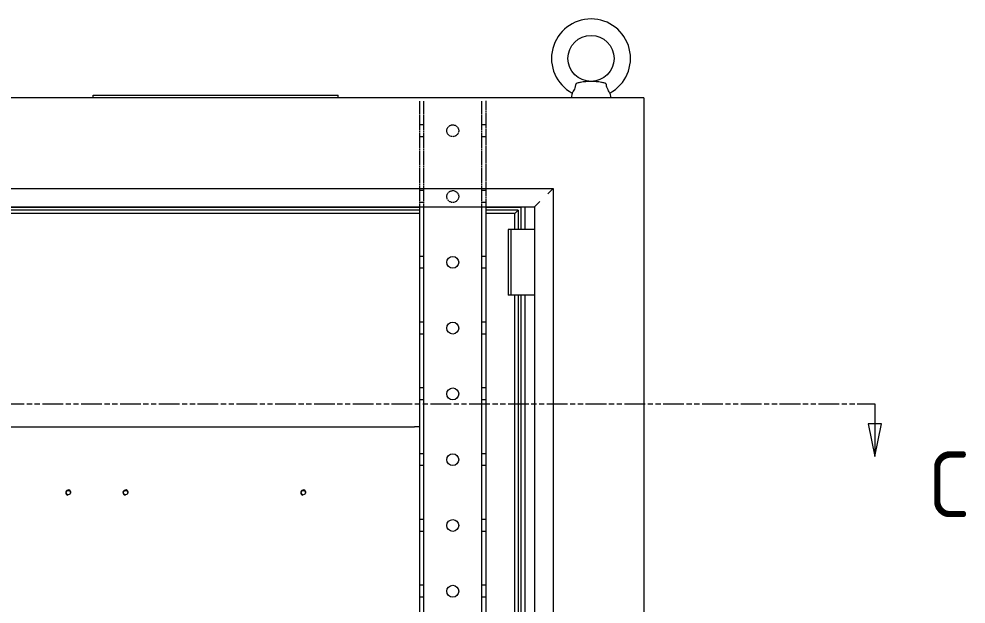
# Model space of a CAD drawing. Header units: millimetres. Extents: x 0 to 5940, y 0 to 4200.
# Drawn here: x 2119 to 2838, y 1986 to 2431 of the extents above; entities that cross this region are included whole.
import ezdxf

# ---------------------------------------------------------------- set-up
doc = ezdxf.new("R2010")
doc.units = ezdxf.units.MM
doc.header["$LTSCALE"] = 10
for name, pattern in [('CHAIN', [0.3543, 0.2362, -0.0295, 0.0591, -0.0295]), ('DASHED', [0.2067, 0.1654, -0.0413]), ('DOUBLE_DASH_CHAIN', [1.2403, 0.6614, -0.0827, 0.1654, -0.0827, 0.1654, -0.0827])]:
    doc.linetypes.add(name, pattern=pattern)
for name, color, linetype, lineweight, true_color in [('가려진 것(ISO)', 2, 'DASHED', 5, 0xffff00), ('가시적인 것(ISO)', 3, 'Continuous', 5, 0x00ff00), ('가시적인 좁은 것(ISO)', 3, 'Continuous', 5, 0x00ff00)]:
    doc.layers.add(name, color=color, linetype=linetype, lineweight=lineweight, true_color=true_color)
doc.layers.add('단면선(ISO)', color=7, linetype='CHAIN', lineweight=5)
doc.styles.add('부품번호텍스트_PSTEK_POSCO', font='isocp.shx')

# ---------------------------------------------------------------- blocks, each defined once
blk = doc.blocks.new('2dTransSection2')
at = {"layer": '단면선(ISO)', "linetype": 'DOUBLE_DASH_CHAIN', "ltscale": 0.23761}
blk.add_line((166.516, 213.802), (276.897, 213.802), dxfattribs=at)
at = {"layer": '단면선(ISO)', "linetype": 'Continuous'}
for p, q in [((276.737, 213.802), (276.897, 213.802)), ((276.897, 213.802), (276.897, 212.302)), ((276.397, 212.302), (276.897, 209.802)), ((277.397, 212.302), (276.397, 212.302)), ((276.897, 212.302), (276.897, 209.802)), ((276.897, 209.802), (277.397, 212.302))]:
    blk.add_line(p, q, dxfattribs=at)
at = {"layer": '단면선(ISO)', "linetype": 'Continuous', "flags": 128}
blk.add_lwpolyline([(276.397, 212.302), (276.897, 209.802), (277.397, 212.302), (276.397, 212.302)], dxfattribs=at)
at = {"layer": '단면선(ISO)'}
blk.add_solid([(276.397, 212.302), (276.897, 209.802), (277.397, 212.302), (276.397, 212.302)], dxfattribs=at)
at = {"layer": '단면선(ISO)', "insert": (280.917, 205.195), "char_height": 5, "attachment_point": 7, "style": '부품번호텍스트_PSTEK_POSCO'}
blk.add_mtext('C', dxfattribs=at)

msp = doc.modelspace()

# ---------------------------------------------------------------- linework, layer by layer
at = {"layer": '가려진 것(ISO)', "ltscale": 0.721658}
for p, q in [((2423.362, 2287.838), (2423.362, 2368.388)), ((2426.362, 2287.838), (2426.362, 2368.388)), ((2470.362, 2287.838), (2470.362, 2368.388)), ((2473.362, 2368.388), (2473.362, 2287.838))]:
    msp.add_line(p, q, dxfattribs=at)
at = {"layer": '가려진 것(ISO)', "ltscale": 0.725689}
for p, q in [((2426.362, 2350.188), (2423.362, 2350.188)), ((2473.362, 2350.188), (2470.362, 2350.188)), ((2426.362, 2341.188), (2423.362, 2341.188)), ((2473.362, 2341.188), (2470.362, 2341.188)), ((2426.362, 2300.188), (2423.362, 2300.188)), ((2473.362, 2300.188), (2470.362, 2300.188)), ((2426.362, 2291.188), (2423.362, 2291.188)), ((2473.362, 2291.188), (2470.362, 2291.188)), ((2426.362, 2250.188), (2423.362, 2250.188)), ((2473.362, 2250.188), (2470.362, 2250.188)), ((2426.362, 2241.188), (2423.362, 2241.188)), ((2473.362, 2241.188), (2470.362, 2241.188)), ((2426.362, 2200.188), (2423.362, 2200.188)), ((2473.362, 2200.188), (2470.362, 2200.188)), ((2426.362, 2191.188), (2423.362, 2191.188)), ((2473.362, 2191.188), (2470.362, 2191.188)), ((2426.362, 2150.188), (2423.362, 2150.188)), ((2473.362, 2150.188), (2470.362, 2150.188)), ((2426.362, 2141.188), (2423.362, 2141.188)), ((2473.362, 2141.188), (2470.362, 2141.188)), ((2426.362, 2100.188), (2423.362, 2100.188)), ((2473.362, 2100.188), (2470.362, 2100.188)), ((2426.362, 2091.188), (2423.362, 2091.188)), ((2473.362, 2091.188), (2470.362, 2091.188)), ((2426.362, 2050.188), (2423.362, 2050.188)), ((2473.362, 2050.188), (2470.362, 2050.188)), ((2426.362, 2041.188), (2423.362, 2041.188)), ((2473.362, 2041.188), (2470.362, 2041.188)), ((2426.362, 2000.188), (2423.362, 2000.188)), ((2473.362, 2000.188), (2470.362, 2000.188)), ((2426.362, 1991.188), (2423.362, 1991.188)), ((2473.362, 1991.188), (2470.362, 1991.188))]:
    msp.add_line(p, q, dxfattribs=at)
at = {"layer": '가려진 것(ISO)', "ltscale": 0.719943}
for centre in [(2448.362, 2345.688), (2448.362, 2295.688)]:
    msp.add_circle(centre, 4.5, dxfattribs=at)
at = {"layer": '가시적인 것(ISO)'}
for p, q in [((2539.007, 2374.345), (2538.362, 2370.688)), ((2567.717, 2374.345), (2568.362, 2370.688)), ((2593.362, 2370.688), (1793.362, 2370.688)), ((2175.362, 2370.688), (2175.362, 2372.688)), ((2175.362, 2372.688), (2361.362, 2372.688)), ((2361.362, 2370.688), (2361.362, 2372.688)), ((2593.362, 2370.688), (2593.362, 870.688)), ((1858.212, 2301.838), (2524.512, 2301.838)), ((2520.512, 2297.838), (2524.512, 2301.838)), ((2524.512, 2301.838), (2524.512, 935.538)), ((1872.212, 2287.838), (2510.512, 2287.838)), ((2423.362, 949.538), (2423.362, 2287.838)), ((2426.362, 949.538), (2426.362, 2287.838)), ((2470.362, 949.538), (2470.362, 2287.838)), ((2473.362, 2287.838), (2473.362, 949.538)), ((2500.012, 2287.338), (2500.512, 2287.838)), ((2503.362, 2270.688), (2503.362, 2287.838)), ((2510.512, 2287.838), (2514.512, 2291.838)), ((2510.512, 2287.838), (2510.512, 949.538)), ((2423.362, 2287.338), (1923.362, 2287.338)), ((2423.362, 2285.338), (1923.362, 2285.338)), ((2423.362, 2282.838), (1923.362, 2282.838)), ((2500.012, 2287.338), (2473.362, 2287.338)), ((2498.012, 2285.338), (2473.362, 2285.338)), ((2495.512, 2282.838), (2473.362, 2282.838)), ((2498.012, 2285.338), (2495.512, 2282.838)), ((2495.512, 2270.688), (2495.512, 2282.838)), ((2498.012, 2285.338), (2498.012, 2270.688)), ((2500.012, 2287.338), (2500.012, 2270.688)), ((2490.362, 2270.688), (2490.362, 2220.688)), ((2492.362, 2270.688), (2490.362, 2270.688)), ((2510.512, 2270.688), (2492.362, 2270.688)), ((2492.362, 2270.688), (2492.362, 2220.688)), ((2492.362, 2220.688), (2490.362, 2220.688)), ((2510.512, 2220.688), (2492.362, 2220.688)), ((2495.512, 1812.188), (2495.512, 2220.688)), ((2498.012, 2220.688), (2498.012, 1812.188)), ((2500.012, 2220.688), (2500.012, 1812.188)), ((2503.362, 1812.188), (2503.362, 2220.688)), ((1927.362, 2120.688), (2419.362, 2120.688)), ((2423.362, 2120.688), (2419.362, 2120.688))]:
    msp.add_line(p, q, dxfattribs=at)
for centre, radius in [((2553.362, 2400.688), 17.5), ((2448.362, 2245.688), 4.5), ((2448.362, 2195.688), 4.5), ((2448.362, 2145.688), 4.5), ((2448.362, 2095.688), 4.5), ((2156.362, 2070.688), 1.621), ((2199.862, 2070.688), 1.621), ((2334.862, 2070.688), 1.621), ((2448.362, 2045.688), 4.5), ((2448.362, 1995.688), 4.5)]:
    msp.add_circle(centre, radius, dxfattribs=at)
msp.add_arc((2553.362, 2400.688), 30, 298.587692, 241.412308, dxfattribs=at)
for points, knots in [([(2542.87, 2381.923), (2542.814, 2381.911), (2542.759, 2381.897), (2542.537, 2381.823), (2542.382, 2381.739), (2542.125, 2381.535), (2542.02, 2381.422), (2541.865, 2381.197), (2541.808, 2381.091), (2541.721, 2380.869), (2541.689, 2380.754), (2541.671, 2380.636)], [0.27139292, 0.27139292, 0.27139292, 0.27139292, 0.28808118, 0.28808118, 0.33959091, 0.33959091, 0.3839359, 0.3839359, 0.41833354, 0.41833354, 0.45201894, 0.45201894, 0.45201894, 0.45201894]), ([(2553.362, 2383.188), (2552.176, 2383.188), (2550.874, 2383.128), (2548.196, 2382.869), (2546.814, 2382.67), (2544.688, 2382.295), (2543.789, 2382.119), (2542.87, 2381.923)], [0, 0, 0, 0, 0.4388963, 0.4388963, 0.8777925, 0.8777925, 1.1451987, 1.1451987, 1.1451987, 1.1451987]), ([(2563.854, 2381.923), (2562.934, 2382.119), (2562.036, 2382.295), (2559.909, 2382.67), (2558.528, 2382.869), (2555.849, 2383.128), (2554.548, 2383.188), (2553.362, 2383.188)], [3.8241915, 3.8241915, 3.8241915, 3.8241915, 4.0915977, 4.0915977, 4.530494, 4.530494, 4.9693903, 4.9693903, 4.9693903, 4.9693903]), ([(2565.053, 2380.636), (2565.027, 2380.801), (2564.976, 2380.961), (2564.833, 2381.245), (2564.745, 2381.37), (2564.531, 2381.598), (2564.403, 2381.697), (2564.134, 2381.843), (2563.997, 2381.893), (2563.854, 2381.923)], [0, 0, 0, 0, 0.05030199, 0.05030199, 0.09676365, 0.09676365, 0.14667675, 0.14667675, 0.19198533, 0.19198533, 0.19198533, 0.19198533]), ([(2541.671, 2380.636), (2541.548, 2379.852), (2541.358, 2379.087), (2540.874, 2377.674), (2540.597, 2377.05), (2540.035, 2375.947), (2539.759, 2375.486), (2539.305, 2374.77), (2539.136, 2374.53), (2539.024, 2374.369), (2539.007, 2374.345), (2539.007, 2374.345)], [0, 0, 0, 0, 0.2389985, 0.2389985, 0.4669288, 0.4669288, 0.7034085, 0.7034085, 0.9482875, 0.9482875, 1.0539175, 1.0539175, 1.0539175, 1.0539175]), ([(2567.717, 2374.345), (2567.717, 2374.345), (2567.688, 2374.386), (2567.529, 2374.615), (2567.341, 2374.887), (2566.852, 2375.674), (2566.555, 2376.184), (2565.976, 2377.383), (2565.703, 2378.048), (2565.296, 2379.377), (2565.152, 2380.001), (2565.053, 2380.636)], [1.0539175, 1.0539175, 1.0539175, 1.0539175, 1.1919398, 1.1919398, 1.4358413, 1.4358413, 1.680633, 1.680633, 1.9138398, 1.9138398, 2.1073942, 2.1073942, 2.1073942, 2.1073942])]:
    msp.add_open_spline(points, degree=3, knots=knots, dxfattribs=at)
at = {"layer": '가시적인 좁은 것(ISO)'}
for centre in [(2156.362, 2070.688), (2199.862, 2070.688), (2334.862, 2070.688)]:
    msp.add_arc(centre, 2, 350, 260, dxfattribs=at)

# ---------------------------------------------------------------- block references
at = {"layer": '단면선(ISO)', "xscale": 10, "yscale": 10, "zscale": 10}
msp.add_blockref('2dTransSection2', (0, 0), dxfattribs=at)

doc.saveas('drawing.dxf')
